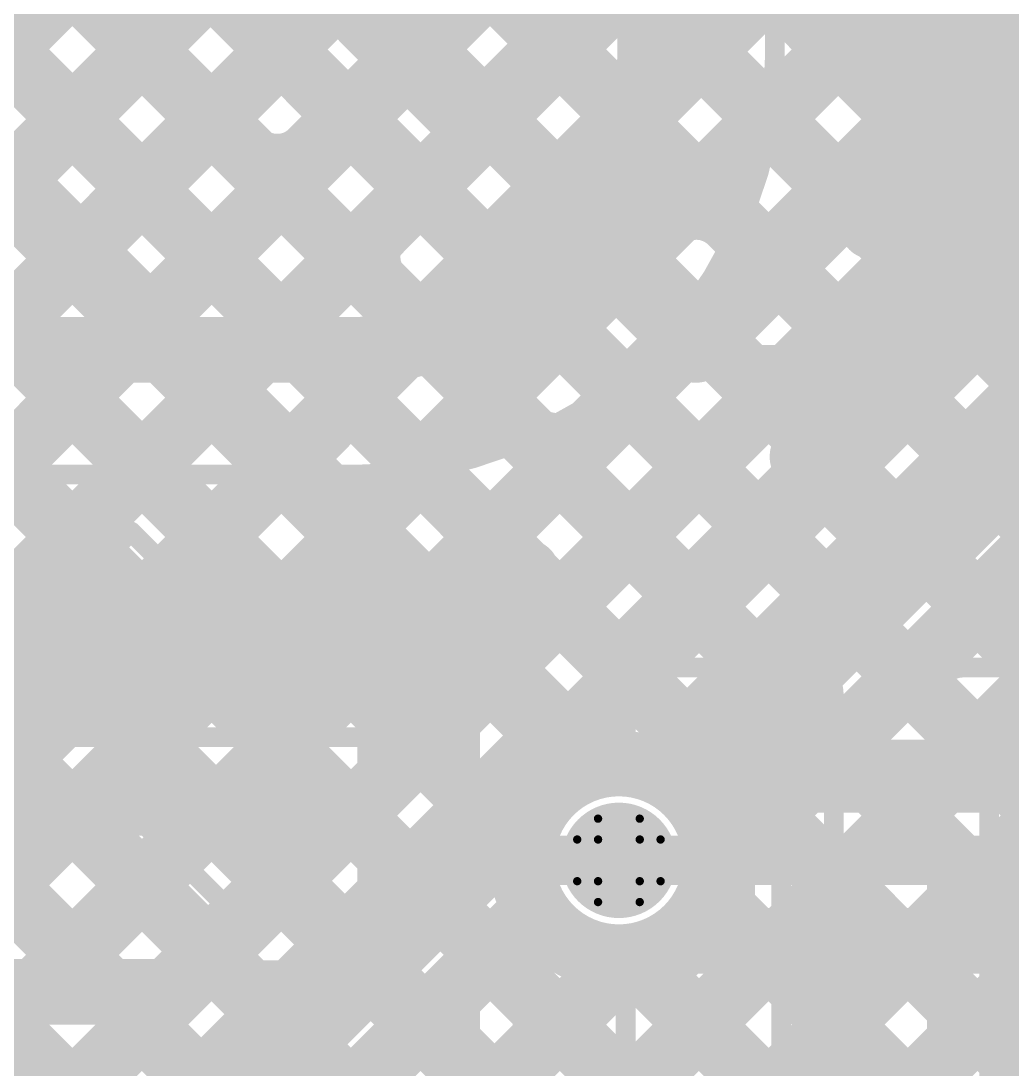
# Model space of a CAD drawing. Header units: millimetres. Extents: x 13 to 259, y -2 to 326.
# Drawn here: x 118.06 to 124.1, y 86.28 to 92.66 of the extents above; entities that cross this region are included whole.
import ezdxf

# ---------------------------------------------------------------- set-up
doc = ezdxf.new("R2010")
doc.units = ezdxf.units.MM
for name, color, linetype in [('BottomLayer', 5, 'Continuous'), ('BottomSolder', 6, 'Continuous'), ('ConnectLayer', 7, 'Continuous'), ('DrillDrawing', 1, 'Continuous'), ('MidLayer1', 16, 'Continuous'), ('MidLayer2', 76, 'Continuous'), ('MidLayer3', 90, 'Continuous'), ('MidLayer4', 156, 'Continuous'), ('MidLayer5', 130, 'Continuous'), ('MidLayer6', 216, 'Continuous'), ('MultiLayer', 9, 'Continuous'), ('TopLayer', 1, 'Continuous'), ('TopSolder', 216, 'Continuous')]:
    doc.layers.add(name, color=color, linetype=linetype)

msp = doc.modelspace()

# ---------------------------------------------------------------- linework, layer by layer
at = {"layer": 'BottomLayer', "const_width": 0.25}
msp.add_lwpolyline([(121.575, 87.55, 1), (121.825, 87.55, 1)], format="xyb", close=True, dxfattribs=at)
at = {"layer": 'BottomSolder', "const_width": 0.3516}
msp.add_lwpolyline([(121.5242, 87.55, 1), (121.8758, 87.55, 1)], format="xyb", close=True, dxfattribs=at)
at = {"layer": 'ConnectLayer', "const_width": 0.4}
for points in [[(105.6198, 77.6184), (131.7941, 103.7927)], [(105.6198, 77.6184), (131.7941, 103.7927)], [(99.7316, 70.8816), (132.5598, 103.7099)], [(99.7316, 70.8816), (132.5598, 103.7099)], [(107.5867, 77.8882), (133.3283, 103.6298)], [(107.5867, 77.8882), (133.3283, 103.6298)], [(101.934, 102.561), (123.3856, 81.1093)], [(101.934, 102.561), (123.3856, 81.1093)], [(110.1135, 77.8695), (132.0626, 99.8185)], [(110.1135, 77.8695), (132.0626, 99.8185)], [(112.0485, 82.35), (127.9435, 98.245)], [(114.594, 82.35), (130.489, 98.245)], [(116.3832, 98.2941), (125.4107, 89.2666)], [(116.3832, 98.2941), (125.4107, 89.2666)], [(115.9887, 97.8401), (124.9994, 88.8294)], [(115.9887, 97.8401), (124.9994, 88.8294)], [(118.7926, 97.5818), (145.1387, 71.2357)], [(118.7926, 97.5818), (145.1387, 71.2357)], [(118.4579, 97.068), (137.4218, 78.1041)], [(118.4579, 97.068), (137.4218, 78.1041)], [(114.7732, 96.51), (135.1583, 76.1249)], [(114.7732, 96.51), (135.1583, 76.1249)], [(112.9668, 77.3286), (131.8023, 96.1641)], [(112.9668, 77.3286), (131.8023, 96.1641)], [(117.9882, 82.35), (131.8023, 96.1642)], [(110.0994, 96.0927), (122.1498, 84.0422)], [(110.0994, 96.0927), (122.1498, 84.0422)], [(110.9531, 96.0875), (133.3382, 73.7024)], [(110.9531, 96.0875), (133.3382, 73.7024)], [(103.1468, 77.6909), (121.4747, 96.0189)], [(103.1468, 77.6909), (121.4747, 96.0189)], [(116.1158, 90.66), (121.4747, 96.0189)], [(109.4054, 95.9381), (121.8936, 83.4499)], [(109.4054, 95.9381), (121.8936, 83.4499)], [(98.6542, 72.3498), (122.0601, 95.7557)], [(98.6542, 72.3498), (122.0601, 95.7557)], [(108.0822, 77.5352), (126.3353, 95.7883)], [(108.0822, 77.5352), (126.3353, 95.7883)], [(112.897, 82.35), (126.3353, 95.7883)], [(121.89, 92.44), (121.89, 95.75)], [(123.41, 92.44), (123.41, 95.75)], [(116.9644, 90.66), (121.89, 95.5857)], [(114.9876, 95.4471), (125.1755, 85.2591)], [(114.9876, 95.4471), (125.1755, 85.2591)], [(114.9876, 95.4471), (119.7747, 90.66)], [(117.715, 95.2653), (131.6351, 81.3451)], [(117.715, 95.2653), (131.6351, 81.3451)], [(105.0365, 77.8836), (122.3789, 95.226)], [(105.0365, 77.8836), (122.3789, 95.226)], [(102.6386, 71.2431), (126.4562, 95.0607)], [(102.6386, 71.2431), (126.4562, 95.0607)], [(113.7455, 82.35), (126.4562, 95.0607)], [(114.5399, 95.0463), (121.4862, 88.0999)], [(114.5399, 95.0463), (121.4862, 88.0999)], [(114.5399, 95.0463), (118.9261, 90.66)], [(116.3384, 94.9448), (120.5643, 90.7189)], [(123.3782, 91.9827), (126.3555, 94.96)], [(118.0702, 94.91), (121.5653, 91.415)], [(118.9188, 94.91), (121.8336, 91.9952)], [(119.7673, 94.91), (121.89, 92.7873)], [(123.2456, 91.4112), (126.7525, 94.9181)], [(117.3859, 94.7458), (133.006, 79.1257)], [(117.3859, 94.7458), (133.006, 79.1257)], [(117.3859, 94.7458), (121.142, 90.9897)], [(117.8129, 90.66), (121.89, 94.7372)], [(111.2934, 94.05), (122.5842, 82.7592)], [(112.142, 94.05), (123.0085, 83.1835)], [(112.9905, 94.05), (123.4328, 83.6077)], [(110.4768, 94.0181), (122.1449, 82.35)], [(118.6614, 90.66), (121.89, 93.8886)], [(114.9605, 93.7772), (121.1146, 87.623)], [(114.9605, 93.7772), (121.1146, 87.623)], [(114.9605, 93.7772), (118.0776, 90.66)], [(122.6907, 93.6835), (128.0996, 88.2746)], [(120.5337, 82.35), (131.8051, 93.6213)], [(122.2959, 84.1122), (131.8051, 93.6213)], [(122.2959, 84.1122), (131.8051, 93.6213)], [(114.4534, 93.4357), (125.0401, 82.8489)], [(114.4534, 93.4357), (125.0401, 82.8489)], [(122.2521, 93.2737), (127.6754, 87.8504)], [(107.8058, 82.35), (118.6608, 93.205)], [(108.6543, 82.35), (119.5094, 93.205)], [(109.5029, 82.35), (120.3579, 93.205)], [(110.3514, 82.35), (121.2064, 93.205)], [(111.1999, 82.35), (122.0596, 93.2097)], [(114.6836, 93.2054), (123.857, 84.032)], [(115.5325, 93.205), (121.1146, 87.623)], [(116.3811, 93.205), (121.4862, 88.0999)], [(117.2296, 93.205), (125.1298, 85.3048)], [(118.0781, 93.205), (125.5541, 85.729)], [(118.9266, 93.205), (125.9783, 86.1533)], [(119.7752, 93.205), (126.4026, 86.5776)], [(120.6237, 93.205), (124.9994, 88.8293)], [(121.4722, 93.205), (125.4106, 89.2666)], [(119.5099, 90.66), (121.89, 93.0401)], [(123.41, 92.9643), (124.1044, 92.27)], [(120.3789, 90.6804), (121.8696, 92.1712)], [(123.3955, 92.1303), (123.6801, 91.8457)], [(110.5325, 77.4399), (125.0662, 91.9736)], [(110.5325, 77.4399), (125.0662, 91.9736)], [(115.4426, 82.35), (125.0662, 91.9737)], [(122.2878, 87.4981), (126.5036, 91.714)], [(122.2878, 87.4981), (126.5036, 91.714)], [(122.2878, 87.4981), (126.5036, 91.714)], [(122.8296, 88.04), (126.5036, 91.714)], [(123.6782, 88.04), (127.3482, 91.71)], [(121.8157, 88.85), (124.3, 91.3343)], [(121.8844, 88.85), (124.3, 91.2657)], [(121.9995, 88.0584), (125.1789, 91.2378)], [(121.9995, 88.0584), (125.1789, 91.2378)], [(121.9995, 88.0584), (125.1789, 91.2378)], [(122.3334, 88.1677), (124.9824, 90.8167)], [(107.8311, 90.66), (120.11, 90.66)], [(123.9973, 89.8315), (124.9994, 88.8294)], [(123.573, 89.4073), (124.9402, 88.04)], [(120.5344, 88.7), (121.1388, 89.3045)], [(107.8311, 89.14), (120.11, 89.14)], [(117.55, 88.7), (117.99, 89.14)], [(117.9005, 89.14), (118.3405, 88.7)], [(118.3985, 88.7), (118.8385, 89.14)], [(118.7491, 89.14), (119.1891, 88.7)], [(119.247, 88.7), (119.687, 89.14)], [(119.5976, 89.14), (120.0376, 88.7)], [(120.0955, 88.7), (120.5674, 89.1719)], [(120.4305, 89.1556), (120.7102, 88.8759)], [(123.1487, 88.983), (124.0917, 88.04)], [(99.1657, 88.7), (120.5344, 88.7)], [(122.7245, 88.5587), (123.2432, 88.04)], [(108.4792, 71.9925), (125.0116, 88.5249)], [(108.4792, 71.9925), (125.0116, 88.5249)], [(118.8367, 82.35), (125.0116, 88.525)], [(115.1248, 77.7896), (125.4571, 88.1219)], [(115.1248, 77.7896), (125.4571, 88.1219)], [(119.6852, 82.35), (125.4571, 88.1219)], [(122.2983, 88.1364), (122.3947, 88.04)], [(122.0287, 88.04), (131.1227, 88.04)], [(101.5636, 87.9), (120.1021, 87.9)], [(117.297, 86.75), (118.447, 87.9)], [(117.4435, 87.9), (118.5935, 86.75)], [(118.1455, 86.75), (119.2955, 87.9)], [(118.292, 87.9), (119.197, 86.995)], [(118.9521, 86.75), (120.1021, 87.9)], [(119.1405, 87.9), (119.6213, 87.4193)], [(119.4011, 86.0677), (121.2061, 87.8727)], [(119.9891, 87.9), (120.0456, 87.8435)], [(121.0355, 87.7021), (121.1146, 87.623)], [(122.2499, 87.3362), (125.0763, 84.5099)], [(122.2499, 87.3362), (125.0763, 84.5099)], [(122.2499, 87.3362), (124.7056, 84.8805)], [(120.6112, 87.2778), (123.7991, 84.09)], [(103.5853, 69.6442), (121.1917, 87.2506)], [(103.5853, 69.6442), (121.1917, 87.2506)], [(113.3061, 79.365), (121.1917, 87.2506)], [(116.2911, 82.35), (121.1917, 87.2506)], [(115.0032, 79.365), (122.6982, 87.06)], [(115.8517, 79.365), (123.5467, 87.06)], [(116.7002, 79.365), (124.3952, 87.06)], [(122.0287, 87.06), (131.3257, 87.06)], [(122.2959, 84.1122), (125.2438, 87.06)], [(122.5261, 87.06), (125.0763, 84.5099)], [(123.3747, 87.06), (125.1755, 85.2591)], [(124.2232, 87.06), (127.1932, 84.09)], [(112.6251, 77.8355), (121.7519, 86.9623)], [(112.6251, 77.8355), (121.7519, 86.9623)], [(114.1546, 79.365), (121.7519, 86.9623)], [(117.1396, 82.35), (121.7519, 86.9623)], [(121.773, 86.9645), (124.2813, 84.4563)], [(121.7731, 86.9645), (125.5482, 83.1894)], [(121.7731, 86.9645), (125.5482, 83.1894)], [(121.7731, 86.9645), (124.6476, 84.09)], [(120.187, 86.8536), (122.9505, 84.09)], [(99.1157, 86.75), (118.9521, 86.75)], [(119.7627, 86.4293), (122.1498, 84.0422)]]:
    msp.add_lwpolyline(points, dxfattribs=at)
at = {"layer": 'ConnectLayer'}
for points, const_width in [([(121.79, 92.7873, 1), (121.99, 92.7873, 1)], 0.2), ([(121.79, 92.44, 1), (121.99, 92.44, 1)], 0.2), ([(121.79, 92.44, 1), (121.99, 92.44, 1)], 0.2), ([(123.31, 92.44, 1), (123.51, 92.44, 1)], 0.2), ([(123.31, 92.44, 1), (123.51, 92.44, 1)], 0.2), ([(124.0044, 92.27, 1), (124.2044, 92.27, 1)], 0.2), ([(121.7696, 92.1712, 1), (121.9696, 92.1712, 1)], 0.2), ([(123.2955, 92.1303, 1), (123.4955, 92.1303, 1)], 0.2), ([(121.7336, 91.9952, 1), (121.9336, 91.9952, 1)], 0.2), ([(123.2782, 91.9827, 1), (123.4782, 91.9827, 1)], 0.2), ([(123.5801, 91.8457, 1), (123.7801, 91.8457, 1)], 0.2), ([(121.4653, 91.415, 1), (121.6653, 91.415, 1)], 0.2), ([(123.1456, 91.4112, 1), (123.3456, 91.4112, 1)], 0.2), ([(123.1456, 91.4112, 1), (123.3456, 91.4112, 1)], 0.2), ([(121.042, 90.9897, 1), (121.242, 90.9897, 1)], 0.2), ([(120.4643, 90.7189, 1), (120.6643, 90.7189, 1)], 0.2), ([(117.9776, 90.66, 1), (118.1776, 90.66, 1)], 0.2), ([(118.5614, 90.66, 1), (118.7614, 90.66, 1)], 0.2), ([(118.8261, 90.66, 1), (119.0261, 90.66, 1)], 0.2), ([(119.4099, 90.66, 1), (119.6099, 90.66, 1)], 0.2), ([(119.6747, 90.66, 1), (119.8747, 90.66, 1)], 0.2), ([(120.01, 90.66, 1), (120.21, 90.66, 1)], 0.2), ([(120.01, 90.66, 1), (120.21, 90.66, 1)], 0.2), ([(120.2789, 90.6804, 1), (120.4789, 90.6804, 1)], 0.2), ([(123.8973, 89.8315, 1), (124.0972, 89.8315, 1)], 0.2), ([(123.473, 89.4073, 1), (123.673, 89.4073, 1)], 0.2), ([(121.0388, 89.3045, 1), (121.2388, 89.3045, 1)], 0.2), ([(121.0388, 89.3045, 1), (121.2388, 89.3045, 1)], 0.2), ([(117.8005, 89.14, 1), (118.0005, 89.14, 1)], 0.2), ([(117.89, 89.14, 1), (118.09, 89.14, 1)], 0.2), ([(118.6491, 89.14, 1), (118.8491, 89.14, 1)], 0.2), ([(118.7385, 89.14, 1), (118.9385, 89.14, 1)], 0.2), ([(119.4976, 89.14, 1), (119.6976, 89.14, 1)], 0.2), ([(119.587, 89.14, 1), (119.787, 89.14, 1)], 0.2), ([(120.01, 89.14, 1), (120.21, 89.14, 1)], 0.2), ([(120.01, 89.14, 1), (120.21, 89.14, 1)], 0.2), ([(120.3305, 89.1556, 1), (120.5305, 89.1556, 1)], 0.2), ([(120.4674, 89.1719, 1), (120.6674, 89.1719, 1)], 0.2), ([(123.0487, 88.983, 1), (123.2487, 88.983, 1)], 0.2), ([(120.6102, 88.8759, 1), (120.8102, 88.8759, 1)], 0.2), ([(121.7157, 88.85, 1), (121.9157, 88.85, 1)], 0.2), ([(121.7844, 88.85, 1), (121.9844, 88.85, 1)], 0.2), ([(118.2405, 88.7, 1), (118.4405, 88.7, 1)], 0.2), ([(118.2985, 88.7, 1), (118.4985, 88.7, 1)], 0.2), ([(119.0891, 88.7, 1), (119.2891, 88.7, 1)], 0.2), ([(119.147, 88.7, 1), (119.347, 88.7, 1)], 0.2), ([(119.9376, 88.7, 1), (120.1376, 88.7, 1)], 0.2), ([(119.9955, 88.7, 1), (120.1955, 88.7, 1)], 0.2), ([(120.4344, 88.7, 1), (120.6344, 88.7, 1)], 0.2), ([(120.4344, 88.7, 1), (120.6344, 88.7, 1)], 0.2), ([(122.6245, 88.5587, 1), (122.8245, 88.5587, 1)], 0.2), ([(122.2329, 88.1672, 1), (122.4329, 88.1672, 1)], 0.2), ([(122.2334, 88.1677, 1), (122.4334, 88.1677, 1)], 0.2), ([(122.2334, 88.1677, 1), (122.4334, 88.1677, 1)], 0.2), ([(122.29, 87.55, 1), (121.11, 87.55, 1)], 0.4), ([(122.29, 87.55, 1), (121.11, 87.55, 1)], 0.4), ([(122.29, 87.55, 1), (121.11, 87.55, 1)], 0.4), ([(121.3862, 88.0999, 1), (121.5862, 88.0999, 1)], 0.2), ([(121.3862, 88.0999, 1), (121.5862, 88.0999, 1)], 0.2), ([(121.3862, 88.0999, 1), (121.5862, 88.0999, 1)], 0.2), ([(122.1983, 88.1364, 1), (122.3983, 88.1364, 1)], 0.2), ([(121.8995, 88.0584, 1), (122.0995, 88.0584, 1)], 0.2), ([(121.8995, 88.0584, 1), (122.0995, 88.0584, 1)], 0.2), ([(121.8995, 88.0584, 1), (122.0995, 88.0584, 1)], 0.2), ([(121.9287, 88.04, 1), (122.1287, 88.04, 1)], 0.2), ([(121.95, 88.05, 1), (122.15, 88.05, 1)], 0.2), ([(121.95, 88.05, 1), (122.15, 88.05, 1)], 0.2), ([(122.2947, 88.04, 1), (122.4947, 88.04, 1)], 0.2), ([(122.7296, 88.04, 1), (122.9296, 88.04, 1)], 0.2), ([(123.1432, 88.04, 1), (123.3432, 88.04, 1)], 0.2), ([(123.5782, 88.04, 1), (123.7782, 88.04, 1)], 0.2), ([(123.9917, 88.04, 1), (124.1917, 88.04, 1)], 0.2), ([(118.192, 87.9, 1), (118.392, 87.9, 1)], 0.2), ([(118.347, 87.9, 1), (118.547, 87.9, 1)], 0.2), ([(119.0405, 87.9, 1), (119.2405, 87.9, 1)], 0.2), ([(119.1955, 87.9, 1), (119.3955, 87.9, 1)], 0.2), ([(119.8891, 87.9, 1), (120.0891, 87.9, 1)], 0.2), ([(119.9456, 87.8435, 1), (120.1456, 87.8435, 1)], 0.2), ([(120.0021, 87.9, 1), (120.2021, 87.9, 1)], 0.2), ([(120.0021, 87.9, 1), (120.2021, 87.9, 1)], 0.2), ([(121.1061, 87.8727, 1), (121.3061, 87.8727, 1)], 0.2), ([(121.1061, 87.8727, 1), (121.3061, 87.8727, 1)], 0.2), ([(120.9355, 87.7021, 1), (121.1355, 87.7021, 1)], 0.2), ([(121.0146, 87.623, 1), (121.2146, 87.623, 1)], 0.2), ([(121.0146, 87.623, 1), (121.2146, 87.623, 1)], 0.2), ([(121.0146, 87.623, 1), (121.2146, 87.623, 1)], 0.2), ([(121.0146, 87.623, 1), (121.2146, 87.623, 1)], 0.2), ([(121.01, 87.55, 1), (121.21, 87.55, 1)], 0.2), ([(121.01, 87.55, 1), (121.21, 87.55, 1)], 0.2), ([(121.01, 87.55, 1), (121.21, 87.55, 1)], 0.2), ([(122.19, 87.55, 1), (122.39, 87.55, 1)], 0.2), ([(122.19, 87.55, 1), (122.39, 87.55, 1)], 0.2), ([(122.19, 87.55, 1), (122.39, 87.55, 1)], 0.2), ([(122.1878, 87.4981, 1), (122.3878, 87.4981, 1)], 0.2), ([(122.1878, 87.4981, 1), (122.3878, 87.4981, 1)], 0.2), ([(122.1878, 87.4981, 1), (122.3878, 87.4981, 1)], 0.2), ([(119.5213, 87.4193, 1), (119.7213, 87.4193, 1)], 0.2), ([(122.1499, 87.3362, 1), (122.3499, 87.3362, 1)], 0.2), ([(122.1499, 87.3362, 1), (122.3499, 87.3362, 1)], 0.2), ([(122.1499, 87.3362, 1), (122.3499, 87.3362, 1)], 0.2), ([(120.5112, 87.2778, 1), (120.7112, 87.2778, 1)], 0.2), ([(121.0917, 87.2506, 1), (121.2917, 87.2506, 1)], 0.2), ([(121.0917, 87.2506, 1), (121.2917, 87.2506, 1)], 0.2), ([(121.0917, 87.2506, 1), (121.2917, 87.2506, 1)], 0.2), ([(121.0917, 87.2506, 1), (121.2917, 87.2506, 1)], 0.2), ([(121.9287, 87.06, 1), (122.1287, 87.06, 1)], 0.2), ([(121.9287, 87.06, 1), (122.1287, 87.06, 1)], 0.2), ([(122.4261, 87.06, 1), (122.6261, 87.06, 1)], 0.2), ([(122.5982, 87.06, 1), (122.7982, 87.06, 1)], 0.2), ([(123.2747, 87.06, 1), (123.4747, 87.06, 1)], 0.2), ([(123.4467, 87.06, 1), (123.6467, 87.06, 1)], 0.2), ([(124.1232, 87.06, 1), (124.3232, 87.06, 1)], 0.2), ([(119.097, 86.995, 1), (119.297, 86.995, 1)], 0.2), ([(121.6519, 86.9623, 1), (121.8519, 86.9623, 1)], 0.2), ([(121.6519, 86.9623, 1), (121.8519, 86.9623, 1)], 0.2), ([(121.6519, 86.9623, 1), (121.8519, 86.9623, 1)], 0.2), ([(121.6519, 86.9623, 1), (121.8519, 86.9623, 1)], 0.2), ([(121.673, 86.9645, 1), (121.873, 86.9645, 1)], 0.2), ([(121.6731, 86.9645, 1), (121.8731, 86.9645, 1)], 0.2), ([(121.6731, 86.9645, 1), (121.8731, 86.9645, 1)], 0.2), ([(121.6731, 86.9645, 1), (121.8731, 86.9645, 1)], 0.2), ([(120.087, 86.8536, 1), (120.287, 86.8536, 1)], 0.2), ([(118.0455, 86.75, 1), (118.2455, 86.75, 1)], 0.2), ([(118.4935, 86.75, 1), (118.6935, 86.75, 1)], 0.2), ([(118.8521, 86.75, 1), (119.0521, 86.75, 1)], 0.2), ([(118.8521, 86.75, 1), (119.0521, 86.75, 1)], 0.2), ([(119.6627, 86.4293, 1), (119.8627, 86.4293, 1)], 0.2)]:
    msp.add_lwpolyline(points, format="xyb", close=True, dxfattribs=dict(at, const_width=const_width))
at = {"layer": 'ConnectLayer', "const_width": 0.4}
for points in [[(121.89, 92.44, -0.414214), (120.11, 90.66)], [(123.41, 92.44, -0.079425), (123.2456, 91.4112)], [(121.1388, 89.3045, -0.079425), (120.11, 89.14)], [(122.3334, 88.1677, -0.199374), (122.05, 88.05)], [(122.3329, 88.1672, -0.198912), (122.05, 88.05)], [(122.0287, 87.06, -0.817076), (121.2061, 87.8727)]]:
    msp.add_lwpolyline(points, format="xyb", dxfattribs=at)
at = {"layer": 'DrillDrawing', "const_width": 0.0508}
for points in [[(121.573, 87.677), (121.573, 87.804)], [(121.573, 87.804), (121.827, 87.804)], [(121.827, 87.677), (121.827, 87.804)], [(121.446, 87.423), (121.446, 87.677)], [(121.446, 87.677), (121.573, 87.677)], [(121.827, 87.677), (121.954, 87.677)], [(121.954, 87.423), (121.954, 87.677)], [(121.446, 87.423), (121.573, 87.423)], [(121.573, 87.296), (121.573, 87.423)], [(121.827, 87.423), (121.954, 87.423)], [(121.827, 87.296), (121.827, 87.423)], [(121.573, 87.296), (121.827, 87.296)]]:
    msp.add_lwpolyline(points, dxfattribs=at)
at = {"layer": 'DrillDrawing', "const_width": 0.0254}
for points in [[(121.5603, 87.804, 1), (121.5857, 87.804, 1)], [(121.5603, 87.804, 1), (121.5857, 87.804, 1)], [(121.8143, 87.804, 1), (121.8397, 87.804, 1)], [(121.8143, 87.804, 1), (121.8397, 87.804, 1)], [(121.4333, 87.677, 1), (121.4587, 87.677, 1)], [(121.4333, 87.677, 1), (121.4587, 87.677, 1)], [(121.5603, 87.677, 1), (121.5857, 87.677, 1)], [(121.5603, 87.677, 1), (121.5857, 87.677, 1)], [(121.8143, 87.677, 1), (121.8397, 87.677, 1)], [(121.8143, 87.677, 1), (121.8397, 87.677, 1)], [(121.9413, 87.677, 1), (121.9667, 87.677, 1)], [(121.9413, 87.677, 1), (121.9667, 87.677, 1)], [(121.4333, 87.423, 1), (121.4587, 87.423, 1)], [(121.4333, 87.423, 1), (121.4587, 87.423, 1)], [(121.5603, 87.423, 1), (121.5857, 87.423, 1)], [(121.5603, 87.423, 1), (121.5857, 87.423, 1)], [(121.8143, 87.423, 1), (121.8397, 87.423, 1)], [(121.8143, 87.423, 1), (121.8397, 87.423, 1)], [(121.9413, 87.423, 1), (121.9667, 87.423, 1)], [(121.9413, 87.423, 1), (121.9667, 87.423, 1)], [(121.5603, 87.296, 1), (121.5857, 87.296, 1)], [(121.5603, 87.296, 1), (121.5857, 87.296, 1)], [(121.8143, 87.296, 1), (121.8397, 87.296, 1)], [(121.8143, 87.296, 1), (121.8397, 87.296, 1)]]:
    msp.add_lwpolyline(points, format="xyb", close=True, dxfattribs=at)
at = {"layer": 'MidLayer1', "const_width": 0.25}
msp.add_lwpolyline([(121.575, 87.55, 1), (121.825, 87.55, 1)], format="xyb", close=True, dxfattribs=at)
at = {"layer": 'MidLayer2'}
for points, const_width in [([(112.635, 95.11), (121.7251, 86.02)], 0.12), ([(112.3151, 94.9775), (121.5925, 85.7)], 0.12), ([(116.72, 93.6189), (122.114, 88.225)], 0.12), ([(116.4, 93.4864), (121.9814, 87.905)], 0.12), ([(119.6187, 92.3016), (120.7539, 93.4368)], 0.12), ([(120.9802, 93.4368), (121.8301, 92.5869)], 0.12), ([(119.7318, 91.9622), (120.8671, 93.0974)], 0.12), ([(120.8671, 93.0974), (121.4907, 92.4738)], 0.12), ([(111.3938, 93.0313), (120.4251, 84)], 0.12), ([(118.995, 92.9252), (119.6187, 92.3016)], 0.12), ([(116.05, 92.675), (121.175, 87.55)], 0.3), ([(118.6556, 92.8121), (119.5055, 91.9622)], 0.12), ([(123.597, 92.5929), (124.545, 92.5929)], 0.12), ([(120.3555, 91.3385), (121.4907, 92.4738)], 0.12), ([(120.6949, 91.2254), (121.8301, 92.3606)], 0.12), ([(121.3185, 90.6017), (122.0598, 91.343)], 0.12), ([(122.2861, 91.343), (122.6791, 90.95)], 0.12), ([(120.6949, 91.2254), (121.3185, 90.6017)], 0.12), ([(120.3555, 91.1122), (121.2054, 90.2623)], 0.12), ([(121.4317, 90.2623), (122.173, 91.0036)], 0.12), ([(122.173, 91.0036), (122.5466, 90.63)], 0.12), ([(122.6791, 90.95), (131.1538, 90.95)], 0.12), ([(122.5466, 90.63), (131.1538, 90.63)], 0.12), ([(122.114, 88.225), (131.6754, 88.225)], 0.12), ([(121.9814, 87.905), (131.808, 87.905)], 0.12), ([(121.175, 87.55), (121.7, 87.55)], 0.3)]:
    msp.add_lwpolyline(points, dxfattribs=dict(at, const_width=const_width))
at = {"layer": 'MidLayer2', "const_width": 0.12}
for points in [[(123.597, 92.5929, -0.414214), (123.437, 92.7529)], [(121.8301, 92.5869, -0.198912), (121.877, 92.4738)], [(121.877, 92.4738, -0.198912), (121.8301, 92.3606)], [(119.7318, 91.9622, -0.414214), (119.5055, 91.9622)], [(122.0598, 91.343, -0.414214), (122.2861, 91.343)], [(120.3555, 91.1122, -0.414214), (120.3555, 91.3385)], [(121.4317, 90.2623, -0.414214), (121.2054, 90.2623)]]:
    msp.add_lwpolyline(points, format="xyb", dxfattribs=at)
at = {"layer": 'MidLayer2'}
for points, const_width in [([(121.8001, 92.5869, 1), (121.8601, 92.5869, 1)], 0.06), ([(121.8001, 92.5869, 1), (121.8601, 92.5869, 1)], 0.06), ([(123.567, 92.5929, 1), (123.627, 92.5929, 1)], 0.06), ([(123.567, 92.5929, 1), (123.627, 92.5929, 1)], 0.06), ([(121.4607, 92.4738, 1), (121.5207, 92.4738, 1)], 0.06), ([(121.4607, 92.4738, 1), (121.5207, 92.4738, 1)], 0.06), ([(121.847, 92.4738, 1), (121.907, 92.4738, 1)], 0.06), ([(121.847, 92.4738, 1), (121.907, 92.4738, 1)], 0.06), ([(121.8001, 92.3606, 1), (121.8601, 92.3606, 1)], 0.06), ([(121.8001, 92.3606, 1), (121.8601, 92.3606, 1)], 0.06), ([(119.5887, 92.3016, 1), (119.6487, 92.3016, 1)], 0.06), ([(119.5887, 92.3016, 1), (119.6487, 92.3016, 1)], 0.06), ([(119.4755, 91.9622, 1), (119.5355, 91.9622, 1)], 0.06), ([(119.4755, 91.9622, 1), (119.5355, 91.9622, 1)], 0.06), ([(119.7018, 91.9622, 1), (119.7618, 91.9622, 1)], 0.06), ([(119.7018, 91.9622, 1), (119.7618, 91.9622, 1)], 0.06), ([(120.3255, 91.3385, 1), (120.3855, 91.3385, 1)], 0.06), ([(120.3255, 91.3385, 1), (120.3855, 91.3385, 1)], 0.06), ([(122.0298, 91.343, 1), (122.0898, 91.343, 1)], 0.06), ([(122.0298, 91.343, 1), (122.0898, 91.343, 1)], 0.06), ([(122.2561, 91.343, 1), (122.3161, 91.343, 1)], 0.06), ([(122.2561, 91.343, 1), (122.3161, 91.343, 1)], 0.06), ([(120.6649, 91.2254, 1), (120.7249, 91.2254, 1)], 0.06), ([(120.6649, 91.2254, 1), (120.7249, 91.2254, 1)], 0.06), ([(120.3255, 91.1122, 1), (120.3855, 91.1122, 1)], 0.06), ([(120.3255, 91.1122, 1), (120.3855, 91.1122, 1)], 0.06), ([(122.143, 91.0036, 1), (122.203, 91.0036, 1)], 0.06), ([(122.143, 91.0036, 1), (122.203, 91.0036, 1)], 0.06), ([(122.6491, 90.95, 1), (122.7091, 90.95, 1)], 0.06), ([(122.6491, 90.95, 1), (122.7091, 90.95, 1)], 0.06), ([(121.2885, 90.6017, 1), (121.3485, 90.6017, 1)], 0.06), ([(121.2885, 90.6017, 1), (121.3485, 90.6017, 1)], 0.06), ([(122.5166, 90.63, 1), (122.5766, 90.63, 1)], 0.06), ([(122.5166, 90.63, 1), (122.5766, 90.63, 1)], 0.06), ([(121.1754, 90.2623, 1), (121.2354, 90.2623, 1)], 0.06), ([(121.1754, 90.2623, 1), (121.2354, 90.2623, 1)], 0.06), ([(121.4017, 90.2623, 1), (121.4617, 90.2623, 1)], 0.06), ([(121.4017, 90.2623, 1), (121.4617, 90.2623, 1)], 0.06), ([(122.084, 88.225, 1), (122.144, 88.225, 1)], 0.06), ([(122.084, 88.225, 1), (122.144, 88.225, 1)], 0.06), ([(121.9514, 87.905, 1), (122.0114, 87.905, 1)], 0.06), ([(121.9514, 87.905, 1), (122.0114, 87.905, 1)], 0.06), ([(121.575, 87.55, 1), (121.825, 87.55, 1)], 0.25), ([(121.1, 87.55, 1), (121.25, 87.55, 1)], 0.15), ([(121.1, 87.55, 1), (121.25, 87.55, 1)], 0.15), ([(121.625, 87.55, 1), (121.775, 87.55, 1)], 0.15)]:
    msp.add_lwpolyline(points, format="xyb", close=True, dxfattribs=dict(at, const_width=const_width))
at = {"layer": 'MidLayer3'}
for points, const_width in [([(120.7, 88.3), (129.6, 97.2)], 0.12), ([(122.65, 92.44), (122.65, 95.75)], 0.12), ([(122.05, 88.45), (124.7, 91.1)], 0.12), ([(107.8311, 89.9), (120.11, 89.9)], 0.12), ([(119.1177, 86.35), (121.2177, 88.45)], 0.12), ([(121.2177, 88.45), (122.05, 88.45)], 0.12), ([(99, 88.3), (120.7, 88.3)], 0.12), ([(121.7, 87.55), (131.3257, 87.55)], 0.3), ([(98.95, 86.35), (119.1177, 86.35)], 0.12)]:
    msp.add_lwpolyline(points, dxfattribs=dict(at, const_width=const_width))
at = {"layer": 'MidLayer3', "const_width": 0.12}
msp.add_lwpolyline([(122.65, 92.44, -0.414214), (120.11, 89.9)], format="xyb", dxfattribs=at)
at = {"layer": 'MidLayer3'}
for points, const_width in [([(122.62, 92.44, 1), (122.68, 92.44, 1)], 0.06), ([(122.62, 92.44, 1), (122.68, 92.44, 1)], 0.06), ([(120.08, 89.9, 1), (120.14, 89.9, 1)], 0.06), ([(120.08, 89.9, 1), (120.14, 89.9, 1)], 0.06), ([(121.1877, 88.45, 1), (121.2477, 88.45, 1)], 0.06), ([(121.1877, 88.45, 1), (121.2477, 88.45, 1)], 0.06), ([(122.02, 88.45, 1), (122.08, 88.45, 1)], 0.06), ([(122.02, 88.45, 1), (122.08, 88.45, 1)], 0.06), ([(120.67, 88.3, 1), (120.73, 88.3, 1)], 0.06), ([(120.67, 88.3, 1), (120.73, 88.3, 1)], 0.06), ([(121.575, 87.55, 1), (121.825, 87.55, 1)], 0.25), ([(121.625, 87.55, 1), (121.775, 87.55, 1)], 0.15), ([(119.0877, 86.35, 1), (119.1477, 86.35, 1)], 0.06), ([(119.0877, 86.35, 1), (119.1477, 86.35, 1)], 0.06)]:
    msp.add_lwpolyline(points, format="xyb", close=True, dxfattribs=dict(at, const_width=const_width))
at = {"layer": 'MidLayer4', "const_width": 0.12}
for points in [[(120.3837, 92.6901), (122.4258, 94.7323)], [(120.8278, 92.2461), (122.8699, 94.2882)], [(120.9409, 91.9067), (122.983, 93.9488)], [(121.385, 91.4626), (123.4271, 93.5048)], [(121.7244, 91.3495), (123.7665, 93.3916)], [(122.1684, 90.9054), (124.2105, 92.9476)], [(120.3837, 92.6901), (120.8278, 92.2461)], [(120.0443, 92.577), (120.7146, 91.9067)], [(122.2815, 90.566), (124.3237, 92.6082)], [(122.7256, 90.122), (124.7677, 92.1641)], [(123.065, 90.0089), (125.1071, 92.051)], [(121.7244, 91.3495), (122.1684, 90.9054)], [(117.4992, 91.2337), (118.1695, 90.5633)], [(121.385, 91.2364), (122.0553, 90.566)], [(123.5091, 89.5648), (124.4735, 90.5293)], [(116.1274, 88.2949), (118.1695, 90.3371)], [(123.6222, 89.2254), (124.5867, 90.1899)], [(123.065, 90.0089), (123.5091, 89.5648)], [(116.5714, 87.8509), (118.6136, 89.893)], [(118.8398, 89.893), (119.5102, 89.2227)], [(122.7256, 89.8957), (123.3959, 89.2254)], [(116.6846, 87.5115), (118.7267, 89.5536)], [(118.7267, 89.5536), (119.1708, 89.1096)], [(118.2063, 88.1451), (119.1708, 89.1096)], [(118.5457, 88.0319), (119.5102, 88.9964)], [(120.0053, 88.724), (120.9533, 88.724)], [(121.9012, 88.724), (122.8492, 88.724)], [(123.7972, 88.724), (124.7452, 88.724)], [(119.8453, 87.2), (119.8453, 88.564)], [(121.1133, 85.7257), (121.1133, 88.564)], [(121.7412, 88), (121.7412, 88.564)], [(123.0092, 85.7257), (123.0092, 88.564)], [(123.6372, 85.7257), (123.6372, 88.564)], [(120.1653, 88.404), (120.7933, 88.404)], [(120.1653, 87.04), (120.1653, 88.404)], [(120.7933, 85.5657), (120.7933, 88.404)], [(122.0612, 88.2777), (122.0612, 88.404)], [(122.0612, 88.404), (122.6892, 88.404)], [(122.6892, 85.5657), (122.6892, 88.404)], [(123.9572, 88.404), (124.5852, 88.404)], [(123.9572, 85.5657), (123.9572, 88.404)], [(122.0612, 88.2777), (122.47, 87.8689)], [(118.5457, 88.0319), (119.3776, 87.2)], [(121.7412, 88), (121.8864, 88)], [(121.8864, 88), (122.15, 87.7364)], [(118.2063, 87.9188), (119.245, 86.88)], [(122.47, 87.2311), (122.47, 87.8689)], [(122.15, 87.3636), (122.15, 87.7364)], [(121.8864, 87.1), (122.15, 87.3636)], [(122.0612, 86.8223), (122.47, 87.2311)], [(119.3776, 87.2), (119.8453, 87.2)], [(121.7412, 87.1), (121.8864, 87.1)], [(121.7412, 85.7257), (121.7412, 87.1)], [(119.245, 86.88), (120.0053, 86.88)], [(122.0612, 85.5657), (122.0612, 86.8223)]]:
    msp.add_lwpolyline(points, dxfattribs=at)
for points in [[(120.0443, 92.577, -0.414214), (120.0443, 92.8033)], [(120.9409, 91.9067, -0.414214), (120.7146, 91.9067)], [(121.385, 91.2364, -0.414214), (121.385, 91.4626)], [(118.1695, 90.5633, -0.198912), (118.2164, 90.4502)], [(122.2815, 90.566, -0.414214), (122.0553, 90.566)], [(118.2164, 90.4502, -0.198912), (118.1695, 90.3371)], [(122.7256, 89.8957, -0.414214), (122.7256, 90.122)], [(118.6136, 89.893, -0.414214), (118.8398, 89.893)], [(119.5102, 89.2227, -0.198912), (119.557, 89.1096)], [(123.6222, 89.2254, -0.414214), (123.3959, 89.2254)], [(119.557, 89.1096, -0.198912), (119.5102, 88.9964)], [(119.8453, 88.564, -0.414214), (120.0053, 88.724)], [(120.9533, 88.724, -0.414214), (121.1133, 88.564)], [(121.7412, 88.564, -0.414214), (121.9012, 88.724)], [(122.8492, 88.724, -0.414214), (123.0092, 88.564)], [(123.6372, 88.564, -0.414214), (123.7972, 88.724)], [(118.2063, 87.9188, -0.414214), (118.2063, 88.1451)], [(120.1653, 87.04, -0.414214), (120.0053, 86.88)]]:
    msp.add_lwpolyline(points, format="xyb", dxfattribs=at)
at = {"layer": 'MidLayer4'}
for points, const_width in [([(120.3537, 92.6901, 1), (120.4137, 92.6901, 1)], 0.06), ([(120.3537, 92.6901, 1), (120.4137, 92.6901, 1)], 0.06), ([(120.0143, 92.577, 1), (120.0743, 92.577, 1)], 0.06), ([(120.0143, 92.577, 1), (120.0743, 92.577, 1)], 0.06), ([(120.7978, 92.2461, 1), (120.8578, 92.2461, 1)], 0.06), ([(120.7978, 92.2461, 1), (120.8578, 92.2461, 1)], 0.06), ([(120.6846, 91.9067, 1), (120.7446, 91.9067, 1)], 0.06), ([(120.6846, 91.9067, 1), (120.7446, 91.9067, 1)], 0.06), ([(120.9109, 91.9067, 1), (120.9709, 91.9067, 1)], 0.06), ([(120.9109, 91.9067, 1), (120.9709, 91.9067, 1)], 0.06), ([(121.355, 91.4626, 1), (121.4149, 91.4626, 1)], 0.06), ([(121.355, 91.4626, 1), (121.4149, 91.4626, 1)], 0.06), ([(121.6944, 91.3495, 1), (121.7544, 91.3495, 1)], 0.06), ([(121.6944, 91.3495, 1), (121.7544, 91.3495, 1)], 0.06), ([(121.355, 91.2364, 1), (121.4149, 91.2364, 1)], 0.06), ([(121.355, 91.2364, 1), (121.4149, 91.2364, 1)], 0.06), ([(122.1384, 90.9054, 1), (122.1984, 90.9054, 1)], 0.06), ([(122.1384, 90.9054, 1), (122.1984, 90.9054, 1)], 0.06), ([(118.1395, 90.5633, 1), (118.1995, 90.5633, 1)], 0.06), ([(118.1395, 90.5633, 1), (118.1995, 90.5633, 1)], 0.06), ([(122.0253, 90.566, 1), (122.0853, 90.566, 1)], 0.06), ([(122.0253, 90.566, 1), (122.0853, 90.566, 1)], 0.06), ([(122.2515, 90.566, 1), (122.3115, 90.566, 1)], 0.06), ([(122.2515, 90.566, 1), (122.3115, 90.566, 1)], 0.06), ([(118.1864, 90.4502, 1), (118.2464, 90.4502, 1)], 0.06), ([(118.1864, 90.4502, 1), (118.2464, 90.4502, 1)], 0.06), ([(118.1395, 90.3371, 1), (118.1995, 90.3371, 1)], 0.06), ([(118.1395, 90.3371, 1), (118.1995, 90.3371, 1)], 0.06), ([(122.6956, 90.122, 1), (122.7556, 90.122, 1)], 0.06), ([(122.6956, 90.122, 1), (122.7556, 90.122, 1)], 0.06), ([(123.035, 90.0089, 1), (123.095, 90.0089, 1)], 0.06), ([(123.035, 90.0089, 1), (123.095, 90.0089, 1)], 0.06), ([(118.5836, 89.893, 1), (118.6436, 89.893, 1)], 0.06), ([(118.5836, 89.893, 1), (118.6436, 89.893, 1)], 0.06), ([(118.8098, 89.893, 1), (118.8698, 89.893, 1)], 0.06), ([(118.8098, 89.893, 1), (118.8698, 89.893, 1)], 0.06), ([(122.6956, 89.8957, 1), (122.7556, 89.8957, 1)], 0.06), ([(122.6956, 89.8957, 1), (122.7556, 89.8957, 1)], 0.06), ([(118.6967, 89.5536, 1), (118.7567, 89.5536, 1)], 0.06), ([(118.6967, 89.5536, 1), (118.7567, 89.5536, 1)], 0.06), ([(123.4791, 89.5648, 1), (123.539, 89.5648, 1)], 0.06), ([(123.4791, 89.5648, 1), (123.539, 89.5648, 1)], 0.06), ([(119.4802, 89.2227, 1), (119.5402, 89.2227, 1)], 0.06), ([(119.4802, 89.2227, 1), (119.5402, 89.2227, 1)], 0.06), ([(123.3659, 89.2254, 1), (123.4259, 89.2254, 1)], 0.06), ([(123.3659, 89.2254, 1), (123.4259, 89.2254, 1)], 0.06), ([(123.5922, 89.2254, 1), (123.6522, 89.2254, 1)], 0.06), ([(123.5922, 89.2254, 1), (123.6522, 89.2254, 1)], 0.06), ([(119.1408, 89.1096, 1), (119.2008, 89.1096, 1)], 0.06), ([(119.1408, 89.1096, 1), (119.2008, 89.1096, 1)], 0.06), ([(119.527, 89.1096, 1), (119.587, 89.1096, 1)], 0.06), ([(119.527, 89.1096, 1), (119.587, 89.1096, 1)], 0.06), ([(119.4802, 88.9964, 1), (119.5402, 88.9964, 1)], 0.06), ([(119.4802, 88.9964, 1), (119.5402, 88.9964, 1)], 0.06), ([(119.9753, 88.724, 1), (120.0353, 88.724, 1)], 0.06), ([(119.9753, 88.724, 1), (120.0353, 88.724, 1)], 0.06), ([(120.9233, 88.724, 1), (120.9833, 88.724, 1)], 0.06), ([(120.9233, 88.724, 1), (120.9833, 88.724, 1)], 0.06), ([(121.8712, 88.724, 1), (121.9312, 88.724, 1)], 0.06), ([(121.8712, 88.724, 1), (121.9312, 88.724, 1)], 0.06), ([(122.8192, 88.724, 1), (122.8792, 88.724, 1)], 0.06), ([(122.8192, 88.724, 1), (122.8792, 88.724, 1)], 0.06), ([(123.7672, 88.724, 1), (123.8272, 88.724, 1)], 0.06), ([(123.7672, 88.724, 1), (123.8272, 88.724, 1)], 0.06), ([(119.8153, 88.564, 1), (119.8753, 88.564, 1)], 0.06), ([(119.8153, 88.564, 1), (119.8753, 88.564, 1)], 0.06), ([(121.0833, 88.564, 1), (121.1433, 88.564, 1)], 0.06), ([(121.0833, 88.564, 1), (121.1433, 88.564, 1)], 0.06), ([(121.7113, 88.564, 1), (121.7712, 88.564, 1)], 0.06), ([(121.7113, 88.564, 1), (121.7712, 88.564, 1)], 0.06), ([(122.9792, 88.564, 1), (123.0392, 88.564, 1)], 0.06), ([(122.9792, 88.564, 1), (123.0392, 88.564, 1)], 0.06), ([(123.6072, 88.564, 1), (123.6672, 88.564, 1)], 0.06), ([(123.6072, 88.564, 1), (123.6672, 88.564, 1)], 0.06), ([(120.1353, 88.404, 1), (120.1953, 88.404, 1)], 0.06), ([(120.1353, 88.404, 1), (120.1953, 88.404, 1)], 0.06), ([(120.7633, 88.404, 1), (120.8233, 88.404, 1)], 0.06), ([(120.7633, 88.404, 1), (120.8233, 88.404, 1)], 0.06), ([(122.0312, 88.404, 1), (122.0912, 88.404, 1)], 0.06), ([(122.0312, 88.404, 1), (122.0912, 88.404, 1)], 0.06), ([(122.6592, 88.404, 1), (122.7192, 88.404, 1)], 0.06), ([(122.6592, 88.404, 1), (122.7192, 88.404, 1)], 0.06), ([(123.9272, 88.404, 1), (123.9872, 88.404, 1)], 0.06), ([(123.9272, 88.404, 1), (123.9872, 88.404, 1)], 0.06), ([(122.0312, 88.2777, 1), (122.0912, 88.2777, 1)], 0.06), ([(122.0312, 88.2777, 1), (122.0912, 88.2777, 1)], 0.06), ([(118.1763, 88.1451, 1), (118.2363, 88.1451, 1)], 0.06), ([(118.1763, 88.1451, 1), (118.2363, 88.1451, 1)], 0.06), ([(118.5157, 88.0319, 1), (118.5757, 88.0319, 1)], 0.06), ([(118.5157, 88.0319, 1), (118.5757, 88.0319, 1)], 0.06), ([(121.7113, 88, 1), (121.7712, 88, 1)], 0.06), ([(121.7113, 88, 1), (121.7712, 88, 1)], 0.06), ([(121.8564, 88, 1), (121.9164, 88, 1)], 0.06), ([(121.8564, 88, 1), (121.9164, 88, 1)], 0.06), ([(118.1763, 87.9188, 1), (118.2363, 87.9188, 1)], 0.06), ([(118.1763, 87.9188, 1), (118.2363, 87.9188, 1)], 0.06), ([(122.44, 87.8689, 1), (122.5, 87.8689, 1)], 0.06), ([(122.44, 87.8689, 1), (122.5, 87.8689, 1)], 0.06), ([(121.575, 87.55, 1), (121.825, 87.55, 1)], 0.25), ([(122.12, 87.7364, 1), (122.18, 87.7364, 1)], 0.06), ([(122.12, 87.7364, 1), (122.18, 87.7364, 1)], 0.06), ([(122.12, 87.3636, 1), (122.18, 87.3636, 1)], 0.06), ([(122.12, 87.3636, 1), (122.18, 87.3636, 1)], 0.06), ([(122.44, 87.2311, 1), (122.5, 87.2311, 1)], 0.06), ([(122.44, 87.2311, 1), (122.5, 87.2311, 1)], 0.06), ([(119.3476, 87.2, 1), (119.4076, 87.2, 1)], 0.06), ([(119.3476, 87.2, 1), (119.4076, 87.2, 1)], 0.06), ([(119.8153, 87.2, 1), (119.8753, 87.2, 1)], 0.06), ([(119.8153, 87.2, 1), (119.8753, 87.2, 1)], 0.06), ([(121.7113, 87.1, 1), (121.7712, 87.1, 1)], 0.06), ([(121.7113, 87.1, 1), (121.7712, 87.1, 1)], 0.06), ([(121.8564, 87.1, 1), (121.9164, 87.1, 1)], 0.06), ([(121.8564, 87.1, 1), (121.9164, 87.1, 1)], 0.06), ([(120.1353, 87.04, 1), (120.1953, 87.04, 1)], 0.06), ([(120.1353, 87.04, 1), (120.1953, 87.04, 1)], 0.06), ([(119.215, 86.88, 1), (119.275, 86.88, 1)], 0.06), ([(119.215, 86.88, 1), (119.275, 86.88, 1)], 0.06), ([(119.9753, 86.88, 1), (120.0353, 86.88, 1)], 0.06), ([(119.9753, 86.88, 1), (120.0353, 86.88, 1)], 0.06), ([(122.0312, 86.8223, 1), (122.0912, 86.8223, 1)], 0.06), ([(122.0312, 86.8223, 1), (122.0912, 86.8223, 1)], 0.06)]:
    msp.add_lwpolyline(points, format="xyb", close=True, dxfattribs=dict(at, const_width=const_width))
at = {"layer": 'MidLayer5', "const_width": 0.25}
msp.add_lwpolyline([(121.575, 87.55, 1), (121.825, 87.55, 1)], format="xyb", close=True, dxfattribs=at)
at = {"layer": 'MidLayer6', "const_width": 0.25}
msp.add_lwpolyline([(121.575, 87.55, 1), (121.825, 87.55, 1)], format="xyb", close=True, dxfattribs=at)
at = {"layer": 'MultiLayer', "const_width": 0.25}
msp.add_lwpolyline([(121.575, 87.55, 1), (121.825, 87.55, 1)], format="xyb", close=True, dxfattribs=at)
at = {"layer": 'TopLayer', "const_width": 0.25}
msp.add_lwpolyline([(121.575, 87.55, 1), (121.825, 87.55, 1)], format="xyb", close=True, dxfattribs=at)
at = {"layer": 'TopSolder', "const_width": 0.3516}
msp.add_lwpolyline([(121.5242, 87.55, 1), (121.8758, 87.55, 1)], format="xyb", close=True, dxfattribs=at)

doc.saveas('drawing.dxf')
